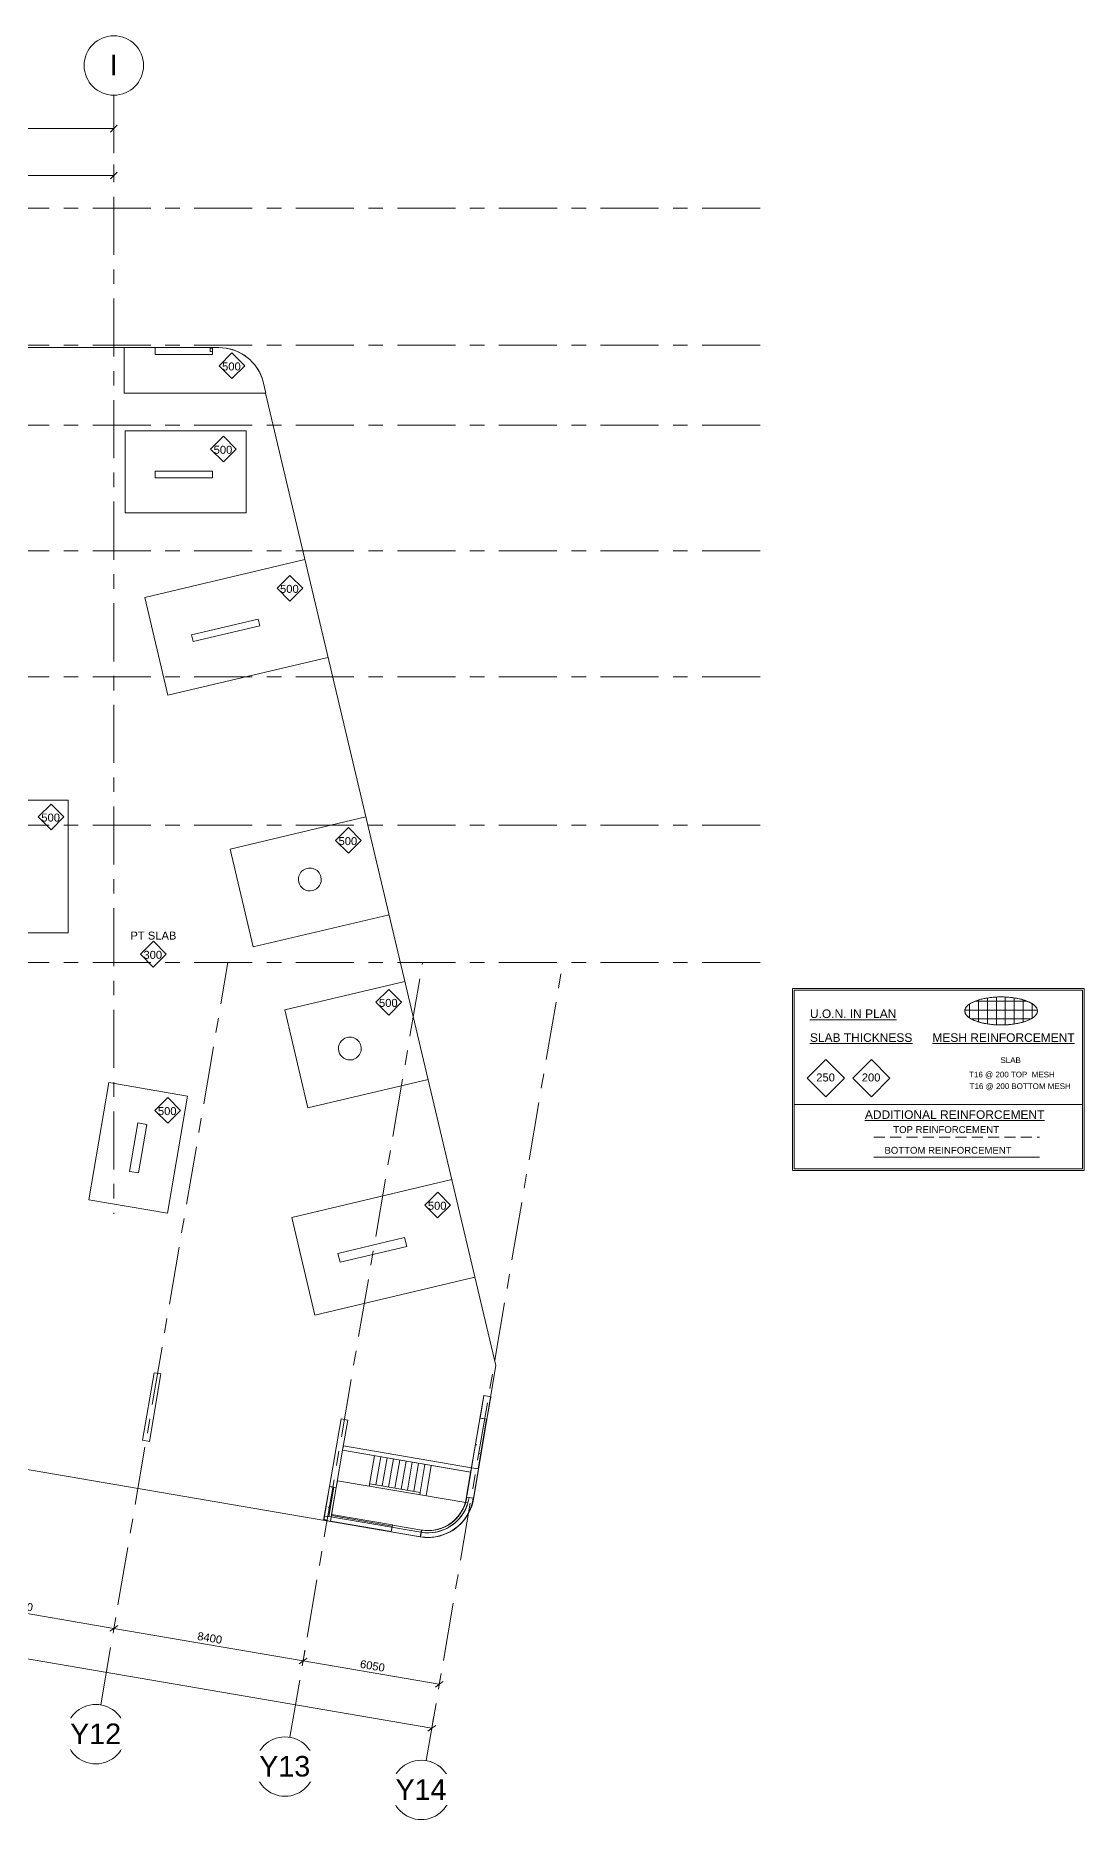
# Model space of a CAD drawing. Header units: millimetres. Extents: x -7055 to 127843, y -26353 to 51881.
# Drawn here: x 81951 to 127843, y -26353 to 51881 of the extents above; entities that cross this region are included whole.
import ezdxf

# ---------------------------------------------------------------- set-up
doc = ezdxf.new("R2010")
doc.units = ezdxf.units.MM
doc.linetypes.add('Grid Line', pattern=[4445, 2540, -635, 635, -635])
doc.linetypes.add('Hidden', pattern=[714.375, 476.25, -238.125])
for name, color, linetype, lineweight in [('A-ANNO-DIMS', 211, 'Continuous', 5), ('A-ANNO-DIMS-200', 211, 'Continuous', 5), ('A-DETL', 90, 'Continuous', 5), ('A-DETL-GENF', 92, 'Continuous', 5), ('A-DETL-THIN', 151, 'Continuous', 5), ('A-FLOR', 192, 'Continuous', 15), ('A-FLOR-IDEN', 11, 'Continuous', 5), ('G-ANNO-TEXT', 231, 'Continuous', 5), ('I-WALL', 2, 'Continuous', 5), ('S-BEAM', 12, 'Continuous', 15), ('S-COLS', 52, 'Continuous', 5), ('S-GRID', 1, 'Continuous', 5), ('S-GRID-IDEN', 1, 'Continuous', 5)]:
    doc.layers.add(name, color=color, linetype=linetype, lineweight=lineweight)
doc.styles.add('Arial', font='arial.ttf', dxfattribs={"height": 900})
doc.styles.add('Arial_1', font='arial.ttf', dxfattribs={"height": 350})
doc.styles.add('Arial_2', font='arial.ttf', dxfattribs={"height": 300})
doc.styles.add('Arial_3', font='arial.ttf', dxfattribs={"height": 375})
doc.styles.add('Arial_4', font='arial.ttf', dxfattribs={"height": 250})
doc.dimstyles.new('Diagonal_-_1_75mm_Round_5mm_-1-200', dxfattribs={"dimscale": 304.8, "dimtxt": 1.171558, "dimasz": 0.984252, "dimexe": 0.328084, "dimexo": 0.0625, "dimgap": 0.065617, "dimtad": 1, "dimdec": 0, "dimlfac": 304.8, "dimrnd": 5, "dimdsep": 46, "dimtxsty": 'Arial_1', "dimblk1": 'OBLIQUE', "dimblk2": 'OBLIQUE', "dimsah": 1, "dimcen": 0.09, "dimazin": 0, "dimtfac": 1, "dimtdec": 4, "dimtix": 1, "dimtmove": 0, "dimatfit": 3, "dimfxl": 0.005167, "dimfxlon": 1, "dimtvp": 1, "dimtolj": 1, "dimtzin": 0, "dimarcsym": 2})
pattern_1 = [(0, (0, 0), (1625.6, 406.4), [67.056, -1152.144, 67.056, -1152.144, -6502.4]), (0, (0, 0), (1625.6, 406.4), [-2438.4, 67.056, -2371.344, 67.056, -1152.144, -2844.8]), (0, (0, 0), (1625.6, 406.4), [-6096, 67.056, -745.744, 67.056, -1964.944]), (120, (609.6, 203.2), (-1164.7527, 1204.6109), [67.056, -1152.144, 67.056, -1152.144, -6502.4]), (120, (609.6, 203.2), (-1164.7527, 1204.6109), [-2438.4, 67.056, -2371.344, 67.056, -1152.144, -2844.8]), (120, (609.6, 203.2), (-1164.7527, 1204.6109), [-6096, 67.056, -745.744, 67.056, -1964.944]), (240, (812.8, 1016), (-460.8473, -1611.0109), [67.056, -1152.144, 67.056, -1152.144, -6502.4]), (240, (812.8, 1016), (-460.8473, -1611.0109), [-2438.4, 67.056, -2371.344, 67.056, -1152.144, -2844.8]), (240, (812.8, 1016), (-460.8473, -1611.0109), [-6096, 67.056, -745.744, 67.056, -1964.944])]

# ---------------------------------------------------------------- blocks, each defined once
blk = doc.blocks.new('Grid - M_Grid Head - Circle-4284405-1ST FLOOR REINFORCEMENT PLAN')
at = {"layer": 'S-GRID-IDEN'}
blk.add_circle((0, 0), 6.5, dxfattribs=at)
blk = doc.blocks.new('BAI-AN_TAG_SLAB MARK-TYPE COMMENT_rfa 1_75 - BAI-AN_TAG_SLAB MARK-TYPE COMMENT-7641453-1ST FLOOR REINFORCEMENT PLAN')
at = {"layer": 'A-FLOR-IDEN'}
for p, q in [((-2.8, 0), (0.02, 2.82)), ((-2.8, 0), (0, -2.8)), ((2.82, 0.02), (0, -2.8)), ((2.82, 0.02), (0.02, 2.82))]:
    blk.add_line(p, q, dxfattribs=at)
blk = doc.blocks.new('DIMBLOCK8-1ST FLOOR REINFORCEMENT PLAN')
at = {"layer": 'A-ANNO-DIMS-200'}
for p, q in [((74170, 45768), (74170, 46248)), ((85370, 45768), (85370, 46248)), ((74170, 45768), (85370, 45768)), ((74170, 45768), (74170, 45668)), ((85370, 45768), (85370, 45668))]:
    blk.add_line(p, q, dxfattribs=at)
at = {"layer": 'A-ANNO-DIMS-200', "lineweight": 15}
for p, q in [((74170, 45768), (74020, 45618)), ((74170, 45768), (74320, 45918)), ((85370, 45768), (85220, 45618)), ((85370, 45768), (85520, 45918))]:
    blk.add_line(p, q, dxfattribs=at)
at = {"layer": 'A-ANNO-DIMS-200', "color": 0, "insert": (79097, 46243), "char_height": 350, "width": 1615.15, "attachment_point": 1, "line_spacing_factor": 0.941778, "style": 'Arial_1'}
blk.add_mtext('11200', dxfattribs=at)
blk = doc.blocks.new('_Oblique')
at = {"color": 0, "linetype": 'ByBlock', "lineweight": -2}
blk.add_line((-0.5, -0.5), (0.5, 0.5), dxfattribs=at)
blk = doc.blocks.new('DIMBLOCK9-1ST FLOOR REINFORCEMENT PLAN')
at = {"layer": 'A-ANNO-DIMS-200', "lineweight": 15}
for p, q in [((16570, 47819), (16420, 47669)), ((16570, 47819), (16720, 47969)), ((85370, 47819), (85220, 47669)), ((85370, 47819), (85520, 47969))]:
    blk.add_line(p, q, dxfattribs=at)
at = {"layer": 'A-ANNO-DIMS-200'}
for p, q in [((16570, 47819), (16570, 48299)), ((16570, 47819), (85370, 47819)), ((16570, 47819), (16570, 47719)), ((85370, 47819), (85370, 48299)), ((85370, 47819), (85370, 47719))]:
    blk.add_line(p, q, dxfattribs=at)
at = {"layer": 'A-ANNO-DIMS-200', "color": 0, "insert": (50297, 48294), "char_height": 350, "width": 1615.15, "attachment_point": 1, "line_spacing_factor": 0.941778, "style": 'Arial_1'}
blk.add_mtext('68800', dxfattribs=at)
blk = doc.blocks.new('DIMBLOCK27-1ST FLOOR REINFORCEMENT PLAN')
at = {"layer": 'A-ANNO-DIMS-200', "lineweight": 15}
for p, q in [((77093, -16372), (76920, -16495)), ((77093, -16372), (77266, -16249)), ((85372, -17790), (85199, -17912)), ((85372, -17790), (85545, -17667))]:
    blk.add_line(p, q, dxfattribs=at)
at = {"layer": 'A-ANNO-DIMS-200'}
for p, q in [((77093, -16372), (77076, -16471)), ((77093, -16372), (77174, -15899)), ((77093, -16372), (85372, -17790)), ((85372, -17790), (85355, -17888)), ((85372, -17790), (85453, -17317))]:
    blk.add_line(p, q, dxfattribs=at)
at = {"layer": 'A-ANNO-DIMS-200', "color": 0, "insert": (80782, -16522), "char_height": 350, "width": 1292.12, "attachment_point": 1, "rotation": 350.28315, "line_spacing_factor": 0.941778, "style": 'Arial_1'}
blk.add_mtext('8400', dxfattribs=at)
blk = doc.blocks.new('DIMBLOCK28-1ST FLOOR REINFORCEMENT PLAN')
at = {"layer": 'A-ANNO-DIMS-200', "lineweight": 15}
for p, q in [((85372, -17790), (85199, -17912)), ((85372, -17790), (85545, -17667)), ((93652, -19207), (93479, -19330)), ((93652, -19207), (93825, -19085))]:
    blk.add_line(p, q, dxfattribs=at)
at = {"layer": 'A-ANNO-DIMS-200'}
for p, q in [((85372, -17790), (85355, -17888)), ((85372, -17790), (85453, -17317)), ((85372, -17790), (93652, -19207)), ((93652, -19207), (93733, -18734)), ((93652, -19207), (93635, -19306))]:
    blk.add_line(p, q, dxfattribs=at)
at = {"layer": 'A-ANNO-DIMS-200', "color": 0, "insert": (89061, -17940), "char_height": 350, "width": 1292.12, "attachment_point": 1, "rotation": 350.28315, "line_spacing_factor": 0.941778, "style": 'Arial_1'}
blk.add_mtext('8400', dxfattribs=at)
blk = doc.blocks.new('DIMBLOCK29-1ST FLOOR REINFORCEMENT PLAN')
at = {"layer": 'A-ANNO-DIMS-200'}
for p, q in [((93652, -19207), (93733, -18734)), ((93652, -19207), (93635, -19306)), ((93652, -19207), (99615, -20229)), ((99615, -20229), (99598, -20327)), ((99615, -20229), (99696, -19755))]:
    blk.add_line(p, q, dxfattribs=at)
at = {"layer": 'A-ANNO-DIMS-200', "lineweight": 15}
for p, q in [((93652, -19207), (93479, -19330)), ((93652, -19207), (93825, -19085)), ((99615, -20229), (99442, -20351)), ((99615, -20229), (99788, -20106))]:
    blk.add_line(p, q, dxfattribs=at)
at = {"layer": 'A-ANNO-DIMS-200', "color": 0, "insert": (96183, -19160), "char_height": 350, "width": 1292.12, "attachment_point": 1, "rotation": 350.28315, "line_spacing_factor": 0.941778, "style": 'Arial_1'}
blk.add_mtext('6050', dxfattribs=at)
blk = doc.blocks.new('DIMBLOCK30-1ST FLOOR REINFORCEMENT PLAN')
at = {"layer": 'A-ANNO-DIMS-200'}
for p, q in [((-857, -5007), (-776, -4534)), ((-857, -5007), (-874, -5106)), ((-857, -5007), (99285, -22155)), ((99285, -22155), (99366, -21682)), ((99285, -22155), (99268, -22254))]:
    blk.add_line(p, q, dxfattribs=at)
at = {"layer": 'A-ANNO-DIMS-200', "lineweight": 15}
for p, q in [((-857, -5007), (-1031, -5130)), ((-857, -5007), (-684, -4885)), ((99285, -22155), (99112, -22278)), ((99285, -22155), (99458, -22033))]:
    blk.add_line(p, q, dxfattribs=at)
at = {"layer": 'A-ANNO-DIMS-200', "color": 0, "insert": (48498, -12978), "char_height": 350, "width": 1938.18, "attachment_point": 1, "rotation": 350.28315, "line_spacing_factor": 0.941778, "style": 'Arial_1'}
blk.add_mtext('101600', dxfattribs=at)

msp = doc.modelspace()

# ---------------------------------------------------------------- hatches: boundary and pattern name
at = {"layer": 'A-DETL-GENF'}
h = msp.add_hatch(dxfattribs=at)
h.set_pattern_fill('FP_5', style=0, pattern_type=2)
h.set_pattern_definition([(0, (18528.06, -30190.3), (0, 390.625), []), (90, (18528.06, -30190.3), (-390.625, 2e-14), [])])
h.paths.add_polyline_path([(124203.4769, 8609.9563), (124342.1362, 8612.2909), (124479.7407, 8619.2692), (124615.2415, 8630.8453), (124747.6104, 8646.9252), (124875.8352, 8667.392), (124998.9469, 8692.0839), (125116.0012, 8720.8183), (125226.1118, 8753.3739), (125328.4414, 8789.5024), (125422.2056, 8828.9312), (125506.6966, 8871.3582), (125581.2714, 8916.4607), (125645.3559, 8963.8969), (125698.4692, 9013.3035), (125740.207, 9064.3067), (125770.2443, 9116.5202), (125788.3603, 9169.5289), (125794.4169, 9222.965), (125788.3629, 9276.3923), (125770.247, 9329.4129), (125740.207, 9381.6234), (125698.4715, 9432.6264), (125645.3533, 9482.0333), (125581.2714, 9529.4694), (125506.6959, 9574.5715), (125422.2077, 9616.9995), (125328.4385, 9656.4267), (125226.1134, 9692.557), (125116.0004, 9725.1112), (124998.9469, 9753.8462), (124875.8356, 9778.5385), (124747.6104, 9799.0049), (124615.2413, 9815.0841), (124479.7407, 9826.6608), (124342.1364, 9833.6411), (124203.4769, 9835.9738), (124064.8175, 9833.6391), (123927.213, 9826.6608), (123791.7122, 9815.0848), (123659.3433, 9799.0049), (123531.1185, 9778.5381), (123408.0068, 9753.8462), (123290.9525, 9725.1118), (123180.8419, 9692.5562), (123078.5124, 9656.4277), (122984.7481, 9616.9989), (122900.2571, 9574.5719), (122825.6823, 9529.4694), (122761.5979, 9482.0332), (122708.4846, 9432.6265), (122666.7468, 9381.6234), (122636.7094, 9329.4099), (122618.5935, 9276.4012), (122612.5368, 9222.965), (122618.5908, 9169.5378), (122636.7067, 9116.5172), (122666.7468, 9064.3067), (122708.4822, 9013.3037), (122761.6004, 8963.8968), (122825.6823, 8916.4607), (122900.2578, 8871.3586), (122984.7461, 8828.9306), (123078.5152, 8789.5034), (123180.8403, 8753.3731), (123290.9533, 8720.8189), (123408.0068, 8692.0839), (123531.1181, 8667.3916), (123659.3433, 8646.9252), (123791.7124, 8630.846), (123927.213, 8619.2692), (124064.8173, 8612.2889)])
at = {"layer": 'S-BEAM', "lineweight": 5}
h = msp.add_hatch(dxfattribs=at)
h.set_pattern_fill('FP_3', color=256, style=0, pattern_type=2)
h.set_pattern_definition(pattern_1)
h.paths.add_polyline_path([(100829.992, -11926.1333), (101029.7991, -10759.2796), (101312.6653, -10807.7165), (101684.3776, -8637.7208), (101398.6707, -8587.9526), (101423.9897, -8442.6023), (101413.7321, -8440.8452), (100816.9861, -11924.5506)])
h = msp.add_hatch(dxfattribs=at)
h.set_pattern_fill('FP_2', color=256, style=0, pattern_type=2)
h.set_pattern_definition(pattern_1)
h.paths.add_polyline_path([(94848.9207, -13105.8977), (95101.8304, -11627.6916), (94806.1272, -11577.0991), (94553.2246, -13055.2639), (94748.3196, -13088.6712)])
h = msp.add_hatch(dxfattribs=at)
h.set_pattern_fill('FP_3', color=256, style=0, pattern_type=2)
h.set_pattern_definition(pattern_1)
h.paths.add_polyline_path([(99125.8736, -13508.3075), (99269.3354, -13502.6591), (99411.8091, -13484.9255), (99552.2782, -13455.2334), (99697.8571, -13410.5784), (99823.217, -13360.9042), (99951.7542, -13296.94), (100074.4356, -13222.3581), (100190.3864, -13137.6903), (100298.7795, -13043.5406), (100398.8416, -12940.5806), (100489.8593, -12829.5445), (100571.1831, -12711.2244), (100642.2332, -12586.4643), (100709.6108, -12436.6039), (100751.5618, -12321.2227), (100789.0605, -12182.6332), (100814.7313, -12041.3737), (100810.3861, -12040.6297), (100829.992, -11926.1333), (100816.9861, -11924.5506), (100801.4328, -12065.2707), (100774.2244, -12204.2086), (100735.5495, -12340.4008), (100685.6763, -12472.9025), (100624.9509, -12600.7949), (100553.7944, -12723.191), (100472.7002, -12839.2417), (100382.2309, -12948.1423), (100283.0139, -13049.1375), (100175.7373, -13141.5267), (100061.1452, -13224.6692), (99940.0323, -13297.9884), (99813.2387, -13360.9757), (99681.6437, -13413.1943), (99530.4888, -13457.6411), (99407.7273, -13483.9539), (99267.3058, -13502.0042)])

# ---------------------------------------------------------------- linework, layer by layer
at = {"layer": 'A-DETL'}
for p, q in [((127842.8577, 10198.9405), (115080.0054, 10198.9405)), ((115080.0054, 10198.9405), (115080.0054, 2240.4169)), ((127842.8577, 2240.4169), (127842.8577, 10198.9405)), ((127769.5243, 10125.6072), (115153.3388, 10125.6072)), ((115153.3388, 10125.6072), (115153.3388, 2313.7502)), ((127769.5243, 2313.7502), (127769.5243, 10125.6072)), ((116533.0548, 7097.8262), (115718.4678, 6283.2392)), ((117347.6418, 6283.2392), (116533.0548, 7097.8262)), ((118524.7489, 7097.8262), (117710.1619, 6283.2391)), ((119339.3359, 6283.2391), (118524.7489, 7097.8262)), ((115718.4678, 6283.2392), (116533.0548, 5468.6522)), ((116533.0548, 5468.6522), (117347.6418, 6283.2392)), ((117710.1619, 6283.2391), (118524.7489, 5468.6521)), ((118524.7489, 5468.6521), (119339.3359, 6283.2391)), ((127769.5243, 5125.6072), (115153.3388, 5125.6072)), ((125886.8311, 2823.8494), (118639.685, 2823.8494)), ((115080.0054, 2240.4169), (127842.8577, 2240.4169)), ((115153.3388, 2313.7502), (127769.5243, 2313.7502))]:
    msp.add_line(p, q, dxfattribs=at)
at = {"layer": 'A-DETL', "linetype": 'Hidden'}
msp.add_line((118639.685, 3705.8156), (125886.8311, 3705.8156), dxfattribs=at)
at = {"layer": 'A-DETL', "lineweight": 13}
for p, q in [((96776.9321, -10233.9476), (96549.132, -11564.2773)), ((97052.9152, -10281.2058), (96842.7851, -11508.3449)), ((97328.8983, -10328.464), (97118.7681, -11555.603)), ((97604.8814, -10375.7221), (97394.7512, -11602.8612)), ((97880.8644, -10422.9803), (97670.7343, -11650.1194)), ((98156.8475, -10470.2385), (97946.7174, -11697.3776)), ((98432.8306, -10517.4967), (98222.7005, -11744.6358)), ((98708.8137, -10564.7549), (98498.6836, -11791.8939)), ((98984.7968, -10612.013), (98774.6667, -11839.1521)), ((99032.9273, -11989.9074), (99260.7799, -10659.2712)), ((96549.132, -11564.2773), (96566.802, -11461.0867)), ((98774.6667, -11839.1521), (96566.802, -11461.0867)), ((96883.8222, -11268.6922), (96842.7851, -11508.3449)), ((98756.9501, -11942.6151), (98774.6667, -11839.1521))]:
    msp.add_line(p, q, dxfattribs=at)
at = {"layer": 'A-DETL'}
msp.add_ellipse((124203.4769, 9222.965), major_axis=(1590.9401, 0), ratio=0.3853123023, dxfattribs=at)
at = {"layer": 'A-DETL-THIN'}
for points in [[(125794.4169, 9222.965), (125794.4092, 9240.8419), (125790.3793, 9276.4392), (125772.2361, 9329.5537), (125742.1583, 9381.8233), (125686.4439, 9449.9167), (125588.2855, 9531.0293), (125428.4105, 9619.0051), (125231.3186, 9694.9472), (125002.9957, 9756.5482), (124750.3801, 9801.9373), (124526.0187, 9825.0994), (124342.3124, 9834.4162), (124157.1982, 9837.5325), (123925.807, 9829.734), (123656.5738, 9801.9367), (123425.0092, 9760.3306), (123232.2102, 9710.6855), (123075.2916, 9657.6687), (122937.6975, 9597.206), (122821.7377, 9530.3471), (122729.4456, 9458.2223), (122662.3471, 9382.0806), (122628.43, 9316.3432), (122614.8146, 9263.1119), (122612.5436, 9236.3775), (122612.5368, 9222.965)], [(122612.5368, 9222.965), (122612.5445, 9205.0882), (122616.5744, 9169.4909), (122634.7177, 9116.3764), (122664.7954, 9064.1068), (122720.5098, 8996.0134), (122818.6682, 8914.9007), (122978.5433, 8826.925), (123175.6351, 8750.9829), (123403.9581, 8689.3819), (123656.5736, 8643.9928), (123880.935, 8620.8307), (124064.6413, 8611.5139), (124249.7555, 8608.3976), (124481.1467, 8616.196), (124750.38, 8643.9934), (124981.9445, 8685.5994), (125174.7435, 8735.2446), (125331.6621, 8788.2614), (125469.2562, 8848.7241), (125585.216, 8915.583), (125677.5081, 8987.7078), (125744.6066, 9063.8495), (125778.5237, 9129.5869), (125792.1392, 9182.8182), (125794.4102, 9209.5526), (125794.4169, 9222.965)]]:
    msp.add_open_spline(points, degree=3, knots=[0, 0, 0, 0, 0.0277777778, 0.0555555556, 0.0833333333, 0.1111111111, 0.1666666667, 0.2222222222, 0.2777777778, 0.3333333333, 0.3888888889, 0.4444444444, 0.4722222222, 0.5, 0.5555555556, 0.6111111111, 0.6666666667, 0.7083333333, 0.75, 0.7916666667, 0.8333333333, 0.875, 0.9166666667, 0.9583333333, 0.9791666667, 1, 1, 1, 1], dxfattribs=at)
at = {"layer": 'A-FLOR'}
for p, q in [((89967.4933, 38240.7598), (17219.7573, 38240.7598)), ((85824.2289, 36240.1747), (85824.2289, 38240.7598)), ((89685.0626, 38240.1837), (87185.0632, 38240.1837)), ((87185.0632, 38240.1837), (87185.0632, 37940.1837)), ((87185.0632, 37940.1837), (89685.0626, 37940.1837)), ((89685.0626, 37940.1837), (89685.0626, 38240.1837)), ((92025.0362, 36240.1747), (85824.2289, 36240.1747)), ((91905.3696, 36745.8441), (92025.0362, 36240.1747)), ((102087.3666, -6283.6973), (92003.9222, 36240.1747)), ((85860.4538, 31005.7652), (85860.4538, 34606.667)), ((85860.4538, 34606.667), (91160.9519, 34606.667)), ((91160.9519, 34606.667), (91160.9519, 31005.7652)), ((89685.0629, 32840.1837), (87185.0632, 32840.1837)), ((87185.0632, 32840.1837), (87185.0632, 32540.1837)), ((87185.0632, 32540.1837), (89685.0629, 32540.1837)), ((89685.0629, 32540.1837), (89685.0629, 32840.1837)), ((91160.9519, 31005.7652), (85860.4538, 31005.7652)), ((86720.5788, 27315.2824), (93727.2297, 28972.6471)), ((87735.8583, 23033.6484), (86720.5788, 27315.2824)), ((91692.3418, 26359.7), (88772.9033, 25669.1356)), ((88841.9598, 25377.1918), (91761.3982, 26067.7562)), ((91761.3982, 26067.7562), (91692.3418, 26359.7)), ((88772.9033, 25669.1356), (88841.9598, 25377.1918)), ((94742.3889, 24691.521), (87735.8583, 23033.6484)), ((81369.756, 18444.1661), (83369.756, 18444.1661)), ((83369.756, 18444.1661), (83369.756, 12644.1661)), ((90459.2543, 16306.3851), (96397.6312, 17711.038)), ((91472.1674, 12024.0953), (90459.2543, 16306.3851)), ((97412.7837, 13429.94), (91472.1674, 12024.0953)), ((83369.756, 12644.1661), (80955.1293, 12644.1661)), ((92851.4869, 9267.1716), (98105.1774, 10509.9793)), ((93864.0009, 4986.7808), (92851.4869, 9267.1716)), ((84271.8198, 963.3487), (85149.7937, 6090.2245)), ((85149.7937, 6090.2245), (88599.4469, 5499.5222)), ((88599.4469, 5499.5222), (87721.4731, 372.6469)), ((99119.9272, 6230.5794), (93864.0009, 4986.7808)), ((86420.0077, 4324.6912), (86057.0947, 2205.5418)), ((86814.2681, 4257.1725), (86420.0077, 4324.6912)), ((86451.355, 2138.0231), (86814.2681, 4257.1725)), ((86057.0947, 2205.5418), (86451.355, 2138.0231)), ((93152.5426, 194.1164), (100158.3643, 1851.2854)), ((87721.4731, 372.6469), (84271.8198, 963.3487)), ((84271.8198, 963.3487), (84271.8198, 963.3487)), ((94165.4565, -4088.0761), (93152.5426, 194.1164)), ((93152.5426, 194.1164), (93152.5426, 194.1164)), ((98095.6923, -692.1383), (95176.3252, -1383.0043)), ((98187.8078, -1081.3873), (98095.6923, -692.1383)), ((95176.3252, -1383.0043), (95268.4407, -1772.2532)), ((95268.4407, -1772.2532), (98187.8078, -1081.3873)), ((101173.5235, -2429.8408), (94165.4565, -4088.0761)), ((87135.8033, -6602.0813), (86629.4656, -9559.0429)), ((86925.1618, -9609.6767), (87431.4994, -6652.715)), ((87431.4994, -6652.715), (87135.8033, -6602.0813)), ((102087.3666, -6283.6973), (101110.9184, -12133.4161)), ((95312.4684, -8620.1168), (94806.1307, -11577.0784)), ((95608.1645, -8670.7506), (95312.4684, -8620.1168)), ((95381.4084, -9994.984), (95608.1645, -8670.7506)), ((86629.4656, -9559.0429), (86925.1618, -9609.6767)), ((100996.0433, -10956.4104), (95381.5044, -9995.0004)), ((98775.1066, -13778.2012), (78290.3149, -10267.1647)), ((101029.7991, -10759.2796), (100996.0433, -10956.4104)), ((101325.4953, -10809.9134), (101029.7991, -10759.2796)), ((101106.0823, -12091.2635), (101325.4953, -10809.9134)), ((94782.0332, -12891.787), (95001.433, -11610.5141)), ((94806.1307, -11577.0784), (95101.8269, -11627.7122)), ((95101.8269, -11627.7122), (94900.3729, -12803.7673)), ((95001.433, -11610.5141), (95101.8304, -11627.6916)), ((95101.8304, -11627.6916), (95153.6182, -11325.256)), ((95153.6182, -11325.256), (100867.4793, -12297.0574)), ((100814.7313, -12041.3737), (101106.0823, -12091.2635)), ((98806.3752, -13580.6431), (94782.0332, -12891.787)), ((94900.3729, -12803.7673), (97570.3541, -13261.0126)), ((97570.3541, -13261.0126), (97569.5533, -13265.6928)), ((97569.5533, -13265.6928), (98843.8235, -13483.9203))]:
    msp.add_line(p, q, dxfattribs=at)
at = {"layer": 'A-FLOR', "flags": 128}
for points in [[(99125.8773, -13508.3075), (99261.387, -13503.2903), (99396.0662, -13487.4884), (99529.0565, -13461.0027), (99659.5118, -13424.0019), (99786.6024, -13376.7216), (99909.5198, -13319.4626), (100027.4822, -13252.5894), (100139.7393, -13176.5275), (100245.5769, -13091.7606), (100344.322, -12998.828), (100435.3462, -12898.3209), (100518.0707, -12790.8785), (100591.9689, -12677.1842), (100656.5709, -12557.9613), (100711.4653, -12433.9679), (100756.3029, -12305.9928), (100790.798, -12174.8507), (100814.7313, -12041.3737)], [(100814.7313, -12041.3737), (100790.798, -12174.8507), (100756.3029, -12305.9928), (100711.4653, -12433.9679), (100656.5709, -12557.9613), (100591.9689, -12677.1842), (100518.0707, -12790.8785), (100435.3462, -12898.3209), (100344.322, -12998.828), (100245.5769, -13091.7606), (100139.7393, -13176.5275), (100027.4822, -13252.5894), (99909.5198, -13319.4626), (99786.6024, -13376.7216), (99659.5118, -13424.0019), (99529.0565, -13461.0027), (99396.0662, -13487.4884), (99261.387, -13503.2903), (99125.8773, -13508.3075)], [(101110.9184, -12133.4161), (101079.0637, -12281.5954), (101036.2158, -12426.9753), (100982.6147, -12568.7431), (100918.5607, -12706.1041), (100844.4128, -12838.2891), (100760.5864, -12964.5577), (100667.5512, -13084.2028), (100565.8283, -13196.5542), (100455.9875, -13300.9826), (100338.6441, -13396.9033), (100214.4555, -13483.779), (100084.1172, -13561.1209)], [(98783.3844, -13779.5989), (98779.241, -13778.9042), (98775.1066, -13778.2012)], [(100084.1172, -13561.1209), (99950.4759, -13627.5471), (99812.3054, -13683.9485), (99670.3558, -13730.0209), (99525.3978, -13765.5139), (99378.2187, -13790.2347), (99229.6176, -13804.0488), (99080.4013, -13806.881), (98931.3803, -13798.7155), (98783.3844, -13779.5989)], [(98843.8235, -13483.9203), (98984.341, -13501.9955), (99125.8773, -13508.3075)], [(99125.8773, -13508.3075), (98984.341, -13501.9955), (98843.8235, -13483.9203)]]:
    msp.add_lwpolyline(points, dxfattribs=at)
at = {"layer": 'A-FLOR'}
for centre, radius, start, end in [((89967.4933, 36237.2563), 2003.5035, 21.711187675, 90), ((89967.4933, 36237.2563), 2003.5035, 14.705408255, 90), ((89967.4933, 36237.2563), 2003.5035, 14.705408255, 21.711187675), ((93946.6203, 14973.0986), 500, 13.314066741, 193.314066741), ((93946.6203, 14973.0986), 500, 193.314066741, 13.314066741), ((95696.8127, 7577.3746), 500, 103.314066741, 283.314066741), ((95696.8127, 7577.3746), 500, 283.314066741, 103.314066741), ((99116.6076, -11782.2047), 1825, 260.212742476, 343.613760364), ((99116.6076, -11782.2047), 1825, 260.212742476, 343.613760364)]:
    msp.add_arc(centre, radius, start, end, dxfattribs=at)
at = {"layer": 'I-WALL'}
for p, q in [((89580.9343, 38214.6684), (89580.9343, 38064.6684)), ((95101.8269, -11627.7122), (95381.4084, -9994.984)), ((94551.1888, -13054.9153), (94804.3011, -11576.7651)), ((94782.0755, -12891.5404), (95001.4318, -11610.521)), ((94806.1307, -11577.0784), (94804.3011, -11576.7651)), ((101117.8271, -12091.6325), (100920.1758, -12061.0717)), ((94551.1888, -13054.9153), (98774.8297, -13778.1538)), ((94556.7104, -13022.6702), (94701.2984, -13047.4377)), ((94726.624, -12899.5911), (94582.0272, -12874.8222)), ((94701.2984, -13047.4377), (94726.624, -12899.5911)), ((98808.5855, -13581.023), (94782.0755, -12891.5404))]:
    msp.add_line(p, q, dxfattribs=at)
at = {"layer": 'I-WALL', "flags": 128}
for points in [[(101117.8271, -12091.6325), (101114.479, -12112.5601), (101110.9061, -12133.4716)], [(98775.1072, -13778.2013), (98774.9683, -13778.1775), (98774.8297, -13778.1538)]]:
    msp.add_lwpolyline(points, dxfattribs=at)
at = {"layer": 'I-WALL'}
for centre, radius, start, end in [((89580.9343, 35714.6684), 2500, 87.612864176, 90), ((89580.9343, 35714.6684), 2500, 87.612864176, 90), ((89580.9343, 35714.6684), 2350, 87.460396942, 90), ((89580.9343, 35714.6684), 2350, 87.460396942, 90), ((99116.6076, -11782.2047), 2025, 260.28315205, 351.210550773), ((99116.6076, -11782.2047), 1825, 260.28315205, 351.210550773), ((99116.6076, -11782.2047), 1825, 260.28315205, 351.210550773)]:
    msp.add_arc(centre, radius, start, end, dxfattribs=at)
at = {"layer": 'S-BEAM'}
for p, q in [((101413.7321, -8440.8452), (100816.9861, -11924.5506)), ((101016.9691, -10757.0827), (101413.7321, -8440.8452)), ((101398.6707, -8587.9526), (101423.9897, -8442.6023)), ((101423.9897, -8442.6023), (101398.6707, -8587.9526)), ((101684.3776, -8637.7208), (101398.6707, -8587.9526)), ((101398.6707, -8587.9526), (101684.3776, -8637.7208)), ((101413.7321, -8440.8452), (101423.9897, -8442.6023)), ((101423.9897, -8442.6023), (101413.7321, -8440.8452)), ((101312.6653, -10807.7165), (101684.3776, -8637.7208)), ((101312.6653, -10807.7165), (101684.3776, -8637.7208)), ((95381.4084, -9994.984), (95415.1642, -9797.8532)), ((95381.4084, -9994.984), (95415.1642, -9797.8532)), ((100983.2017, -10954.2115), (95381.4084, -9994.984)), ((100983.2017, -10954.2115), (95381.4084, -9994.984)), ((95415.1642, -9797.8532), (101016.9691, -10757.0827)), ((101016.9691, -10757.0827), (95415.1642, -9797.8532)), ((100829.992, -11926.1333), (101029.7991, -10759.2796)), ((101029.7991, -10759.2796), (100829.992, -11926.1333)), ((101016.9691, -10757.0827), (100983.2017, -10954.2115)), ((101029.7991, -10759.2796), (101312.6653, -10807.7165)), ((101312.6653, -10807.7165), (101029.7991, -10759.2796)), ((94806.1272, -11577.0991), (94553.2246, -13055.2639)), ((94806.1272, -11577.0991), (94553.2246, -13055.2639)), ((95101.8304, -11627.6916), (94806.1272, -11577.0991)), ((94806.1272, -11577.0991), (95101.8304, -11627.6916)), ((94848.9207, -13105.8977), (95101.8304, -11627.6916)), ((95101.8304, -11627.6916), (94848.9207, -13105.8977)), ((100816.9861, -11924.5506), (100983.2017, -10954.2115)), ((100829.992, -11926.1333), (100810.3861, -12040.6297)), ((100829.992, -11926.1333), (100810.3861, -12040.6297)), ((100810.3861, -12040.6297), (101100.9732, -12090.3886)), ((100810.3861, -12040.6297), (100814.7313, -12041.3737)), ((101100.9732, -12090.3886), (100814.7313, -12041.3737)), ((94553.2246, -13055.2639), (94748.3196, -13088.6712)), ((94848.9207, -13105.8977), (94553.2246, -13055.2639)), ((94748.3196, -13088.6712), (94848.9207, -13105.8977)), ((94849.783, -13099.471), (94891.9822, -12853.0583)), ((94891.9822, -12853.0583), (94849.783, -13099.471)), ((94849.783, -13099.471), (97511.0404, -13555.2223)), ((97511.0404, -13555.2223), (94849.783, -13099.471)), ((97553.2396, -13308.8095), (94891.9822, -12853.0583)), ((97553.2396, -13308.8095), (94891.9822, -12853.0583)), ((97511.0404, -13555.2223), (97553.2396, -13308.8095)), ((97553.2396, -13308.8095), (97511.0404, -13555.2223)), ((98834.0055, -13483.9203), (98783.3657, -13779.6155)), ((98783.3657, -13779.6155), (98834.0055, -13483.9203))]:
    msp.add_line(p, q, dxfattribs=at)
at = {"layer": 'S-BEAM', "flags": 128}
msp.add_lwpolyline([(98783.3657, -13779.6155), (98931.381, -13798.7156), (99080.4, -13806.881), (99229.6153, -13804.049), (99378.2158, -13790.2351), (99525.3945, -13765.5146), (99670.3522, -13730.0219), (99812.3018, -13683.9498), (99950.4725, -13627.5486), (100084.1162, -13561.1235)], dxfattribs=at)
at = {"layer": 'S-BEAM'}
for centre, radius, start, end in [((99120.9646, -11808.3146), 2000, 260.281976725, 351.89214306), ((99120.9646, -11808.3146), 1700, 260.281976725, 356.079393559), ((99120.9646, -11808.3146), 1700, 270.165450111, 356.079393559), ((99130.7826, -11808.3146), 1700, 269.834549889, 352.120299643), ((99130.7826, -11808.3146), 1700, 269.834549889, 352.120299643), ((99120.9646, -11808.3146), 2000, 298.788370251, 351.89214306), ((99120.9646, -11808.3146), 2000, 260.281976725, 298.788370251), ((99116.6076, -11782.2047), 2025, 260.528185427, 298.540640828), ((99120.9646, -11808.3146), 1700, 260.281976725, 270.165450111)]:
    msp.add_arc(centre, radius, start, end, dxfattribs=at)
msp.add_open_spline([(98783.3657, -13779.6155), (98781.249, -13779.253), (98779.8384, -13779.0083), (98779.1331, -13778.8859)], degree=3, dxfattribs=at)
msp.add_open_spline([(98779.1331, -13778.8859), (98779.2966, -13778.9143), (98779.7561, -13778.9939), (98780.9812, -13779.2058), (98782.3074, -13779.4342), (98783.3657, -13779.6155)], degree=3, knots=[0.75, 0.75, 0.75, 0.75, 0.8125, 0.875, 1, 1, 1, 1], dxfattribs=at)
at = {"layer": 'S-COLS'}
for p, q in [((101398.6707, -8587.9526), (101570.1349, -7603.6188)), ((101423.9897, -8442.6023), (101570.2797, -7602.7875)), ((101570.1349, -7603.6188), (101570.2797, -7602.7875)), ((101570.2797, -7602.7875), (101721.9096, -7629.2004)), ((101570.2797, -7602.7875), (101865.8292, -7654.2702)), ((101865.8292, -7654.2702), (101694.2202, -8639.4353)), ((101721.9096, -7629.2004), (101865.8292, -7654.2702)), ((101865.6844, -7655.1015), (101848.6731, -7752.759)), ((101865.8292, -7654.2702), (101865.6844, -7655.1015)), ((101398.6707, -8587.9526), (101423.9897, -8442.6023)), ((101694.2202, -8639.4353), (101398.6707, -8587.9526)), ((101684.3776, -8637.7208), (101398.6707, -8587.9526)), ((101694.2202, -8639.4353), (101684.3776, -8637.7208)), ((100810.3861, -12040.6297), (101029.7991, -10759.2796)), ((101029.7991, -10759.2796), (101325.4953, -10809.9134)), ((101325.4953, -10809.9134), (101106.0823, -12091.2635)), ((100829.992, -11926.1333), (100996.0433, -10956.4104)), ((100810.3861, -12040.6297), (100829.992, -11926.1333)), ((101106.0823, -12091.2635), (100810.3861, -12040.6297)), ((100814.7313, -12041.3737), (100810.3861, -12040.6297)), ((97512.2162, -13561.9492), (97562.85, -13266.253)), ((97512.2162, -13561.9492), (97562.85, -13266.253)), ((97562.85, -13266.253), (98844.2, -13485.666)), ((97562.85, -13266.253), (98844.2, -13485.666)), ((98793.5663, -13781.3622), (97512.2162, -13561.9492)), ((98793.5663, -13781.3622), (98774.8297, -13778.1538)), ((98844.2, -13485.666), (98793.5663, -13781.3622)), ((98844.2, -13485.666), (98793.5663, -13781.3622))]:
    msp.add_line(p, q, dxfattribs=at)
for centre, start, end in [((93946.6203, 14973.0986), 13.314066741, 193.314066741), ((93946.6203, 14973.0986), 193.314066741, 13.314066741), ((95696.8127, 7577.3746), 103.314066741, 283.314066741), ((95696.8127, 7577.3746), 283.314066741, 103.314066741)]:
    msp.add_arc(centre, 500, start, end, dxfattribs=at)
at = {"layer": 'S-GRID', "linetype": 'Grid Line'}
for p, q in [((85369.756, 49281.3629), (85369.756, 351.3451)), ((-4454.2549, 44344.1661), (113803.7202, 44344.1661)), ((-4454.5069, 38344.1661), (113803.7202, 38344.1661)), ((-4454.5069, 34844.1661), (113803.7202, 34844.1661)), ((-4454.5069, 29344.1661), (113803.7202, 29344.1661)), ((-4454.5069, 23844.1661), (113803.7202, 23844.1661)), ((-4454.5069, 17344.1661), (113803.7202, 17344.1661)), ((-4454.5069, 11344.1661), (113803.7202, 11344.1661)), ((84799.8998, -21132.2602), (90361.0326, 11344.203)), ((93079.3709, -22550.1314), (98883.2947, 11344.2069)), ((99042.5561, -23571.3672), (105021.3543, 11344.2202))]:
    msp.add_line(p, q, dxfattribs=at)

# ---------------------------------------------------------------- block references
at = {"layer": 'A-FLOR-IDEN', "xscale": 199.9999999999999, "yscale": 199.9999999999999, "zscale": 199.9999999999999}
for p in [(90535.7374, 37444.1023), (90165.9648, 33798.1111), (93072.76, 27713.177), (82623.4508, 17708.5346), (95632.6657, 16680.0926), (87093.8813, 11705.3774), (97402.399, 9602.0883), (87725.8932, 4870.2961), (99542.352, 728.7493)]:
    msp.add_blockref('BAI-AN_TAG_SLAB MARK-TYPE COMMENT_rfa 1_75 - BAI-AN_TAG_SLAB MARK-TYPE COMMENT-7641453-1ST FLOOR REINFORCEMENT PLAN', p, dxfattribs=at)
at = {"layer": 'S-GRID-IDEN', "xscale": 199.9999999999999, "yscale": 199.9999999999999, "zscale": 199.9999999999999}
for p, rotation in [((85369.756, 50581.3629), 180), ((84580.4868, -22413.6103), 350.2831520499993), ((92859.9579, -23831.4815), 350.2831520499994), ((98823.1431, -24852.7172), 350.2831520499993)]:
    msp.add_blockref('Grid - M_Grid Head - Circle-4284405-1ST FLOOR REINFORCEMENT PLAN', p, dxfattribs=dict(at, rotation=rotation))

# ---------------------------------------------------------------- texts
at = {"layer": 'A-FLOR-IDEN', "char_height": 350, "attachment_point": 1, "style": 'Arial_1'}
for s, insert, width in [('500', (90107.4102, 37591.8796), 1010.12625), ('500', (89737.6377, 33945.8884), 1010.12625), ('500', (92644.4329, 27860.9543), 1010.12625), ('500', (82195.1236, 17856.3119), 1010.12625), ('500', (95204.3385, 16827.87), 1010.12625), ('PT SLAB', (86095.8042, 12694.6594), 2469.1975), ('300', (86665.5542, 11853.1547), 1010.12625), ('500', (96974.0718, 9749.8656), 1010.12625), ('500', (87297.566, 5018.0734), 1010.12625), ('500', (99114.0249, 876.5266), 1010.12625)]:
    msp.add_mtext(s, dxfattribs=dict(at, insert=insert, width=width))
at = {"layer": 'G-ANNO-TEXT', "color": 7, "attachment_point": 1, "rotation": 359.999997916}
for s, insert, char_height, width, style in [('\\LU.O.N. IN PLAN', (115835.8407, 9288.905), 375, 4617.72, 'Arial_3'), ('\\LSLAB THICKNESS', (115835.8407, 8244.3829), 375, 5475.525625, 'Arial_3'), ('\\LMESH REINFORCEMENT', (121194.5908, 8244.3829), 375, 7632.065, 'Arial_3'), ('250', (116114.0694, 6489.1839), 350, 1010.12625, 'Arial_1'), ('200', (118105.7635, 6489.1838), 350, 1010.12625, 'Arial_1'), ('\\LADDITIONAL REINFORCEMENT', (118242.8777, 4876.4943), 375, 9628.266875, 'Arial_3'), ('TOP REINFORCEMENT', (119482.3817, 4184.075), 300, 5691.98125, 'Arial_2'), ('BOTTOM REINFORCEMENT', (119098.0602, 3278.244), 300, 6838.394375, 'Arial_2')]:
    msp.add_mtext(s, dxfattribs=dict(at, insert=insert, char_height=char_height, width=width, style=style))
at = {"layer": 'G-ANNO-TEXT', "color": 7, "lineweight": 13, "insert": (124076.8307, 7196.831), "char_height": 250, "width": 1194.514375, "attachment_point": 1, "rotation": 359.99995165, "style": 'Arial_4'}
msp.add_mtext(' SLAB', dxfattribs=at)
at = {"layer": 'G-ANNO-TEXT', "color": 7, "lineweight": 13, "char_height": 250, "attachment_point": 1, "style": 'Arial_4'}
for s, insert, width in [('T', (122799.1448, 6566.6503), 264.556875), ('16 ', (123017.4261, 6566.6503), 585.231875), ('@ ', (123500.2906, 6566.6503), 553.164375), ('200 ', (123956.6969, 6566.6503), 817.72125), ('TOP  MESH', (124631.3844, 6566.6503), 2324.89375), ('T', (122821.9666, 6055.5639), 264.556875), ('16 ', (123040.2478, 6055.5639), 585.231875), ('@ ', (123523.1124, 6055.5639), 553.164375), ('200 ', (123979.5187, 6055.5639), 817.72125), ('BOTTOM MESH', (124654.2062, 6055.5639), 3142.615)]:
    msp.add_mtext(s, dxfattribs=dict(at, insert=insert, width=width))

# ---------------------------------------------------------------- dimensions: what is measured, and where the dimension line sits
at = {"layer": 'A-ANNO-DIMS'}
for base, p1, p2, override, picture, middle in [((85369.756, 47819.4511), (16569.756, 48299.4511), (85369.756, 48299.4511), {"dimpost": '<>', "dimfxl": 68800}, 'DIMBLOCK9-1ST FLOOR REINFORCEMENT PLAN', (50969.756, 48018.1517)), ((85369.756, 45768.4229), (74169.756, 46248.4229), (85369.756, 46248.4229), {"dimpost": '<>', "dimfxl": 11200}, 'DIMBLOCK8-1ST FLOOR REINFORCEMENT PLAN', (79769.756, 45967.2428))]:
    dim = msp.add_linear_dim(base=base, p1=p1, p2=p2, dimstyle='Diagonal_-_1_75mm_Round_5mm_-1-200', override=override, dxfattribs=at)
    dim.commit()
    dim.dimension.update_dxf_attribs({"geometry": picture, "text_midpoint": middle})
for base, p1, p2, override, picture, middle in [((85372.258, -17789.7454), (77173.7794, -15898.886), (85453.272, -17316.6315), {"dimpost": '<>', "dimfxl": 8400}, 'DIMBLOCK27-1ST FLOOR REINFORCEMENT PLAN', (81266.0684, -16884.905)), ((93651.7506, -19207.4908), (85453.272, -17316.6315), (93732.7646, -18734.3769), {"dimpost": '<>', "dimfxl": 8399.999999}, 'DIMBLOCK28-1ST FLOOR REINFORCEMENT PLAN', (89545.561, -18302.6505)), ((99614.9566, -20228.6051), (93732.7646, -18734.3769), (99695.9706, -19755.4912), {"dimpost": '<>', "dimfxl": 6049.999999}, 'DIMBLOCK29-1ST FLOOR REINFORCEMENT PLAN', (96666.8901, -19522.198))]:
    dim = msp.add_linear_dim(base=base, p1=p1, p2=p2, angle=350.28315205, dimstyle='Diagonal_-_1_75mm_Round_5mm_-1-200', override=override, dxfattribs=at)
    dim.commit()
    dim.dimension.update_dxf_attribs({"geometry": picture, "text_midpoint": middle})

# ---------------------------------------------------------------- next in the draw order: texts
at = {"layer": 'S-GRID-IDEN', "char_height": 900, "attachment_point": 1, "style": 'Arial', "bg_fill": 3, "box_fill_scale": 1.25, "bg_fill_color": 256, "bg_fill_true_color": 13158600, "bg_fill_transparency": 0}
for s, insert, width in [('I', (85185.0001, 51056.8136), 432.91125), ('Y', (83454.3755, -21948.3624), 1010.12625), ('Y', (91733.8465, -23366.2336), 1010.12625), ('Y', (97697.0317, -24387.4694), 1010.12625)]:
    msp.add_mtext(s, dxfattribs=dict(at, insert=insert, width=width))

# ---------------------------------------------------------------- next in the draw order: texts
at = {"layer": 'S-GRID-IDEN', "char_height": 900, "width": 1699.5775, "attachment_point": 1, "style": 'Arial', "bg_fill": 3, "box_fill_scale": 1.25, "bg_fill_color": 256, "bg_fill_true_color": 13158600, "bg_fill_transparency": 0}
for s, insert in [('12', (84287.813, -21948.3624)), ('13', (92567.284, -23366.2336)), ('14', (98530.4692, -24387.4694))]:
    msp.add_mtext(s, dxfattribs=dict(at, insert=insert))

# ---------------------------------------------------------------- next in the draw order: dimensions: what is measured, and where the dimension line sits
at = {"layer": 'A-ANNO-DIMS'}
dim = msp.add_linear_dim(base=(99285.025, -22155.3731), p1=(-776.3954, -4534.2904), p2=(99366.039, -21682.2592), angle=350.28315205, dimstyle='Diagonal_-_1_75mm_Round_5mm_-1-200', override={"dimpost": '<>', "dimfxl": 101599.999993}, dxfattribs=at)
dim.commit()
dim.dimension.update_dxf_attribs({"geometry": 'DIMBLOCK30-1ST FLOOR REINFORCEMENT PLAN', "text_midpoint": (49247.3644, -13385.421)})

doc.saveas('drawing.dxf')
